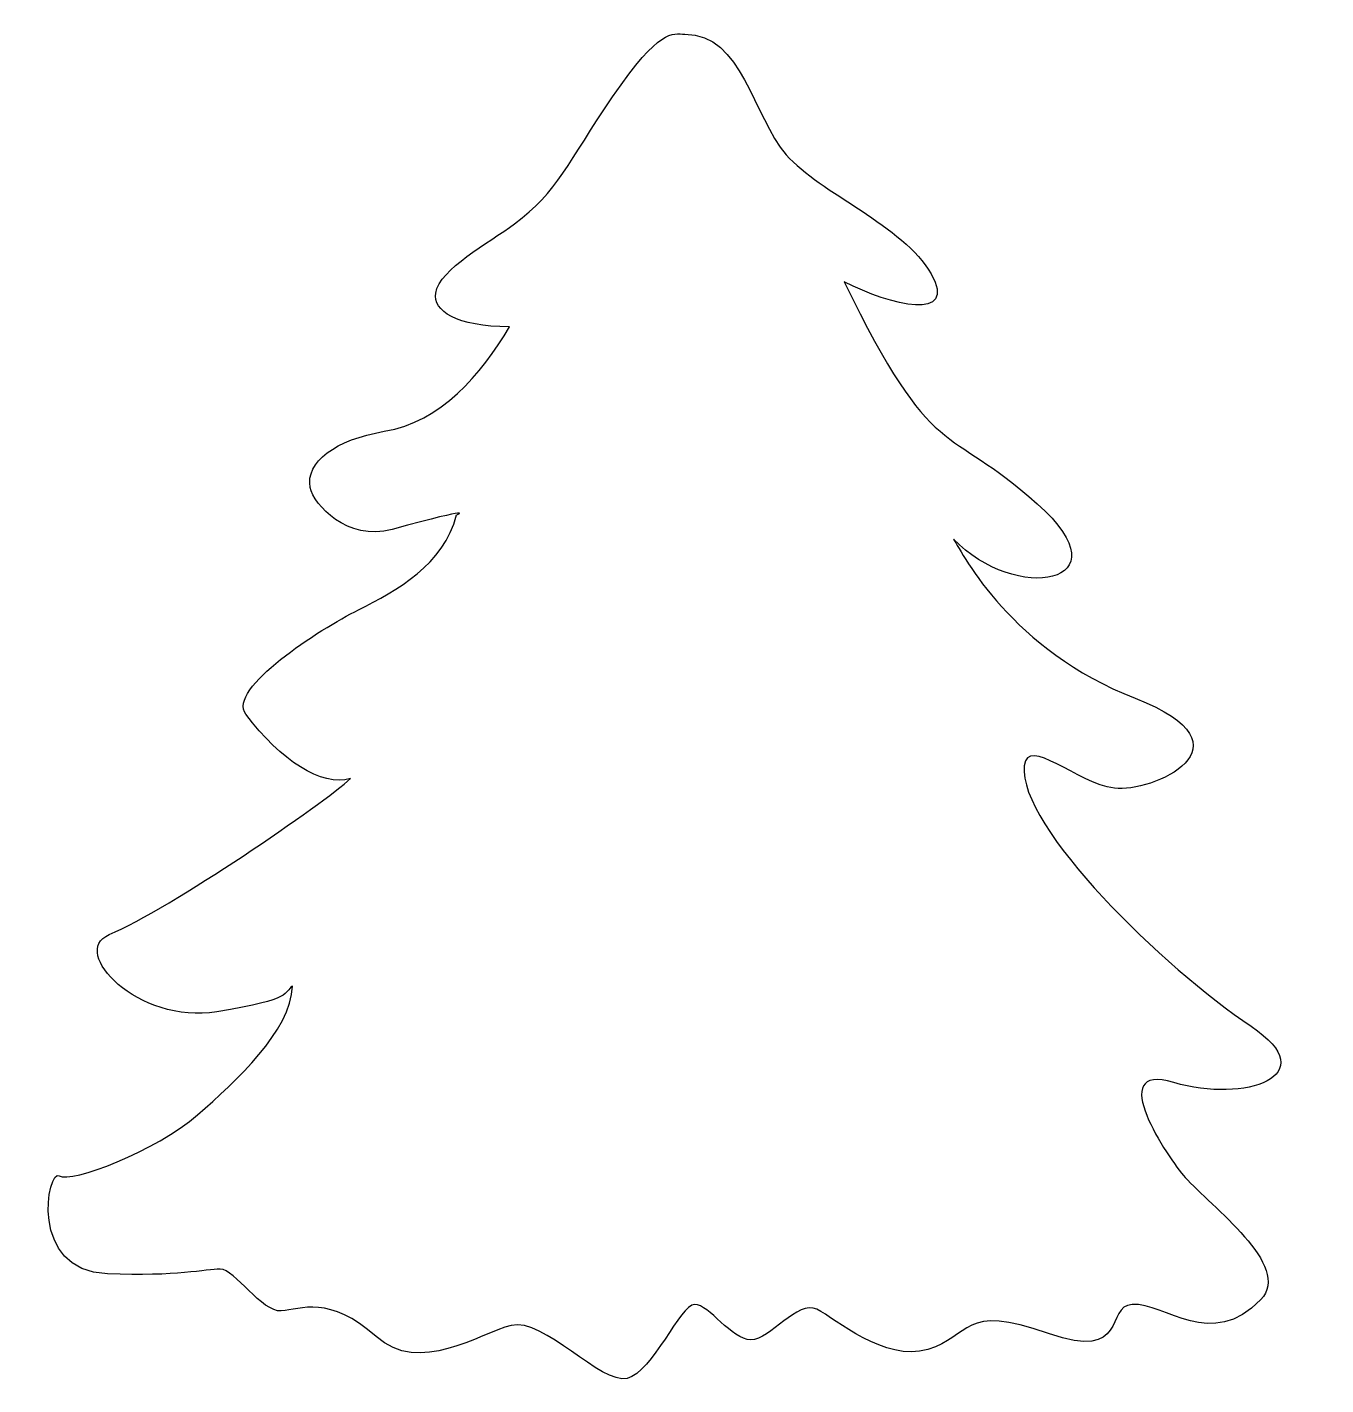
# Model space of a CAD drawing. Header units: centimetres. Extents: x -9.5 to 9.9, y -10.2 to 10.2.
import ezdxf

# ---------------------------------------------------------------- set-up
doc = ezdxf.new("R2010")
doc.units = ezdxf.units.CM
doc.header["$MEASUREMENT"] = 0
doc.layers.add('Camada 1', color=7, linetype='Continuous')

msp = doc.modelspace()

# ---------------------------------------------------------------- linework, layer by layer
at = {"layer": 'Camada 1'}
msp.add_open_spline([(0.30529, 10.06266), (0.11275, 10.06266), (-0.06521, 10.16746), (-0.77776, 9.12397), (-0.77776, 9.12397), (-1.45165, 8.13715), (-1.59612, 7.7039), (-2.24604, 7.22252), (-2.24604, 7.22252), (-2.63201, 6.93664), (-3.3666, 6.54881), (-3.42537, 6.18755), (-3.42537, 6.18755), (-3.46815, 5.92461), (-3.11927, 5.68209), (-2.31825, 5.68209), (-2.31825, 5.68209), (-2.75145, 4.96002), (-3.34327, 4.25966), (-4.19565, 4.11758), (-4.19565, 4.11758), (-4.91767, 3.99725), (-5.37963, 3.65406), (-5.30277, 3.2752), (-5.30277, 3.2752), (-5.25136, 3.02168), (-4.74958, 2.46547), (-4.07524, 2.64941), (-4.07524, 2.64941), (-2.75145, 3.01043), (-3.11253, 2.86602), (-3.11253, 2.86602), (-3.11253, 2.86602), (-3.30509, 2.11989), (-4.00309, 1.73477), (-4.58076, 1.44595), (-4.58076, 1.44595), (-5.15843, 1.15713), (-6.55437, 0.26657), (-6.2656, -0.11853), (-6.2656, -0.11853), (-5.74239, -0.81632), (-5.13429, -1.20168), (-4.70107, -1.08132), (-4.70107, -1.08132), (-5.08617, -1.44234), (-7.3968, -3.03096), (-8.31147, -3.41603), (-8.31147, -3.41603), (-8.91734, -3.67111), (-7.87821, -4.7639), (-6.69886, -4.57136), (-6.69886, -4.57136), (-5.51948, -4.3788), (-5.71204, -4.28251), (-5.56761, -4.18623), (-5.56761, -4.18623), (-5.59169, -4.8602), (-6.41002, -5.6063), (-6.98768, -6.11176), (-6.98768, -6.11176), (-7.61099, -6.65709), (-8.88913, -7.1467), (-9.05759, -7.02637), (-9.05759, -7.02637), (-9.22605, -6.90601), (-9.53897, -8.44644), (-8.33554, -8.49457), (-8.33554, -8.49457), (-7.29139, -8.53635), (-6.86729, -8.42237), (-6.65067, -8.42237), (-6.65067, -8.42237), (-6.43406, -8.42237), (-6.02488, -9.07227), (-5.73606, -9.04814), (-5.73606, -9.04814), (-5.44724, -9.02406), (-5.01399, -8.80745), (-4.31599, -9.43327), (-4.31599, -9.43327), (-3.66665, -10.01549), (-2.77559, -9.38512), (-2.2942, -9.26478), (-2.2942, -9.26478), (-1.81281, -9.14444), (-0.94636, -10.15534), (-0.56123, -10.05909), (-0.56123, -10.05909), (-0.1761, -9.96284), (0.23308, -8.95189), (0.44966, -8.95189), (0.44966, -8.95189), (0.6663, -8.95189), (1.00325, -9.4814), (1.29207, -9.4814), (1.29207, -9.4814), (1.58092, -9.4814), (1.99009, -8.87968), (2.27894, -9.02409), (2.27894, -9.02409), (2.56776, -9.16853), (3.28983, -9.81837), (3.93973, -9.62583), (3.93973, -9.62583), (4.5896, -9.43329), (4.44519, -8.92783), (5.74496, -9.38514), (5.74496, -9.38514), (6.95175, -9.80974), (6.58737, -8.97596), (6.99655, -8.95188), (6.99655, -8.95188), (7.4919, -8.92272), (8.18495, -9.65366), (8.92208, -8.87968), (8.92208, -8.87968), (9.40344, -8.37422), (8.17593, -7.48366), (7.79083, -7.05043), (7.79083, -7.05043), (7.5421, -6.77055), (6.56332, -5.31746), (7.62237, -5.63033), (7.62237, -5.63033), (8.68136, -5.94323), (9.89649, -5.53381), (8.77765, -4.7879), (8.77765, -4.7879), (7.47791, -3.92142), (5.28814, -1.79835), (5.38389, -0.88874), (5.38389, -0.88874), (5.43202, -0.43143), (6.1782, -1.15351), (6.73176, -1.22569), (6.73176, -1.22569), (7.28537, -1.29789), (8.89796, -0.5999), (7.04466, 0.12218), (7.04466, 0.12218), (5.19136, 0.84426), (4.46929, 2.26433), (4.32488, 2.50502), (4.32488, 2.50502), (5.23949, 1.54228), (6.94838, 1.80702), (5.57647, 3.03456), (5.57647, 3.03456), (4.20456, 4.2621), (4.03601, 3.58817), (2.68817, 6.35614), (2.68817, 6.35614), (3.38619, 5.99509), (4.39709, 5.75442), (3.98791, 6.4765), (3.98791, 6.4765), (3.57873, 7.19857), (2.32712, 7.67996), (1.82169, 8.2576), (1.82169, 8.2576), (1.31626, 8.83515), (1.17169, 10.06266), (0.30529, 10.06266)], degree=3, knots=[0, 0, 0, 0, 0.02380952, 0.02380952, 0.02380952, 0.02380952, 0.04761905, 0.04761905, 0.04761905, 0.04761905, 0.07142857, 0.07142857, 0.07142857, 0.07142857, 0.0952381, 0.0952381, 0.0952381, 0.0952381, 0.11904762, 0.11904762, 0.11904762, 0.11904762, 0.14285714, 0.14285714, 0.14285714, 0.14285714, 0.16666667, 0.16666667, 0.16666667, 0.16666667, 0.19047619, 0.19047619, 0.19047619, 0.19047619, 0.21428571, 0.21428571, 0.21428571, 0.21428571, 0.23809524, 0.23809524, 0.23809524, 0.23809524, 0.26190476, 0.26190476, 0.26190476, 0.26190476, 0.28571429, 0.28571429, 0.28571429, 0.28571429, 0.30952381, 0.30952381, 0.30952381, 0.30952381, 0.33333333, 0.33333333, 0.33333333, 0.33333333, 0.35714286, 0.35714286, 0.35714286, 0.35714286, 0.38095238, 0.38095238, 0.38095238, 0.38095238, 0.4047619, 0.4047619, 0.4047619, 0.4047619, 0.42857143, 0.42857143, 0.42857143, 0.42857143, 0.45238095, 0.45238095, 0.45238095, 0.45238095, 0.47619048, 0.47619048, 0.47619048, 0.47619048, 0.5, 0.5, 0.5, 0.5, 0.52380952, 0.52380952, 0.52380952, 0.52380952, 0.54761905, 0.54761905, 0.54761905, 0.54761905, 0.57142857, 0.57142857, 0.57142857, 0.57142857, 0.5952381, 0.5952381, 0.5952381, 0.5952381, 0.61904762, 0.61904762, 0.61904762, 0.61904762, 0.64285714, 0.64285714, 0.64285714, 0.64285714, 0.66666667, 0.66666667, 0.66666667, 0.66666667, 0.69047619, 0.69047619, 0.69047619, 0.69047619, 0.71428571, 0.71428571, 0.71428571, 0.71428571, 0.73809524, 0.73809524, 0.73809524, 0.73809524, 0.76190476, 0.76190476, 0.76190476, 0.76190476, 0.78571429, 0.78571429, 0.78571429, 0.78571429, 0.80952381, 0.80952381, 0.80952381, 0.80952381, 0.83333333, 0.83333333, 0.83333333, 0.83333333, 0.85714286, 0.85714286, 0.85714286, 0.85714286, 0.88095238, 0.88095238, 0.88095238, 0.88095238, 0.9047619, 0.9047619, 0.9047619, 0.9047619, 0.92857143, 0.92857143, 0.92857143, 0.92857143, 0.95238095, 0.95238095, 0.95238095, 0.95238095, 1, 1, 1, 1], dxfattribs=at)

doc.saveas('drawing.dxf')
